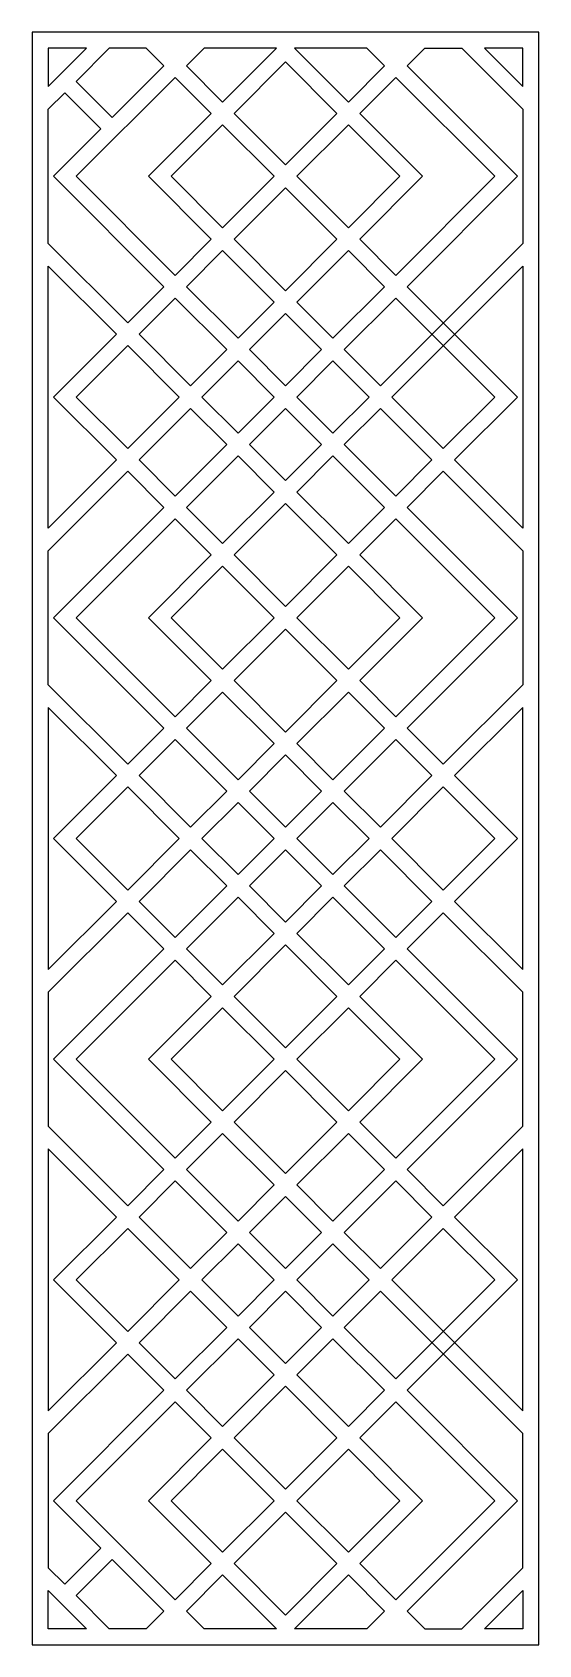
# Model space of a CAD drawing. Extents: x 30 to 1107, y 33 to 3462.
import ezdxf

# ---------------------------------------------------------------- set-up
doc = ezdxf.new("R2010")
doc.units = 0
doc.layers.add('LAYER_01', color=5, linetype='CONTINUOUS')

msp = doc.modelspace()

# ---------------------------------------------------------------- linework, layer by layer
at = {"layer": 'LAYER_01'}
for points in [[(29.8, 32.5), (1107.3, 32.5), (1107.3, 3461.9), (29.8, 3461.9)], [(63.9, 3346.4), (145.3, 3427.7), (63.9, 3427.7)], [(272.2, 3427.7), (193.6, 3427.7), (123.3, 3357.4), (200.1, 3280.6), (309.7, 3390.2)], [(395.5, 3427.7), (358, 3390.2), (434.8, 3313.4), (549.2, 3427.7)], [(459, 3289.2), (568.6, 3179.7), (678.1, 3289.2), (568.6, 3398.8)], [(588, 3427.7), (702.3, 3313.4), (779.1, 3390.2), (741.6, 3427.7)], [(1073.2, 3012.9), (770.5, 2710.2), (693.7, 2787), (803.3, 2896.6), (1013.8, 2686.1), (904.2, 2576.5), (794.7, 2686.1), (1073.2, 2964.6), (1073.2, 2407.5), (928.4, 2552.3), (1062.1, 2686.1), (827.4, 2920.8), (1062.1, 3155.5), (827.4, 3390.2), (865, 3427.7), (943.5, 3427.7), (1073.2, 3298.1)], [(991.8, 3427.7), (1073.2, 3346.4), (1073.2, 3427.7)], [(276.9, 3155.5), (410.7, 3021.8), (333.8, 2944.9), (123.3, 3155.5), (333.8, 3366), (410.7, 3289.2)], [(860.2, 3155.5), (726.5, 3289.2), (803.3, 3366), (1013.8, 3155.5), (803.3, 2944.9), (726.5, 3021.8)], [(63.9, 3012.9), (63.9, 3298.1), (99.1, 3333.3), (175.9, 3256.5), (75, 3155.5), (309.7, 2920.8), (232.9, 2844)], [(325.2, 3155.5), (434.8, 3265.1), (544.4, 3155.5), (434.8, 3045.9)], [(702.3, 3265.1), (811.9, 3155.5), (702.3, 3045.9), (592.7, 3155.5)], [(678.1, 3021.8), (568.6, 3131.3), (459, 3021.8), (568.6, 2912.2)], [(467.6, 2811.2), (544.4, 2888), (434.8, 2997.6), (358, 2920.8)], [(592.7, 2888), (702.3, 2997.6), (779.1, 2920.8), (669.5, 2811.2)], [(63.9, 2407.5), (63.9, 2964.6), (208.7, 2819.8), (75, 2686.1), (208.7, 2552.3)], [(443.4, 2787), (333.8, 2896.6), (257, 2819.8), (366.6, 2710.2)], [(491.7, 2787), (568.6, 2710.2), (645.4, 2787), (568.6, 2863.8)], [(232.9, 2576.5), (342.4, 2686.1), (232.9, 2795.6), (123.3, 2686.1)], [(390.8, 2686.1), (467.6, 2762.9), (544.4, 2686.1), (467.6, 2609.3)], [(669.5, 2609.3), (746.3, 2686.1), (669.5, 2762.9), (592.7, 2686.1)], [(333.8, 2475.5), (443.4, 2585.1), (366.6, 2661.9), (257, 2552.3)], [(491.7, 2585.1), (568.6, 2508.3), (645.4, 2585.1), (568.6, 2661.9)], [(880.1, 2552.3), (803.3, 2475.5), (693.7, 2585.1), (770.5, 2661.9)], [(467.6, 2560.9), (544.4, 2484.1), (434.8, 2374.5), (358, 2451.4)], [(779.1, 2451.4), (669.5, 2560.9), (592.7, 2484.1), (702.3, 2374.5)], [(63.9, 2359.2), (232.9, 2528.2), (309.7, 2451.4), (75, 2216.6), (309.7, 1981.9), (232.9, 1905.1), (63.9, 2074.1)], [(1073.2, 2074.1), (904.2, 1905.1), (827.4, 1981.9), (1062.1, 2216.6), (827.4, 2451.4), (904.2, 2528.2), (1073.2, 2359.2)], [(459, 2350.4), (568.6, 2240.8), (678.1, 2350.4), (568.6, 2460)], [(333.8, 2006.1), (123.3, 2216.6), (333.8, 2427.2), (410.7, 2350.4), (276.9, 2216.6), (410.7, 2082.9)], [(803.3, 2006.1), (726.5, 2082.9), (860.2, 2216.6), (726.5, 2350.4), (803.3, 2427.2), (1013.8, 2216.6)], [(434.8, 2107.1), (544.4, 2216.6), (434.8, 2326.2), (325.2, 2216.6)], [(592.7, 2216.6), (702.3, 2107.1), (811.9, 2216.6), (702.3, 2326.2)], [(459, 2082.9), (568.6, 1973.3), (678.1, 2082.9), (568.6, 2192.5)], [(434.8, 2058.7), (358, 1981.9), (467.6, 1872.3), (544.4, 1949.2)], [(669.5, 1872.3), (779.1, 1981.9), (702.3, 2058.7), (592.7, 1949.2)], [(63.9, 1468.7), (208.7, 1613.5), (75, 1747.2), (208.7, 1881), (63.9, 2025.7)], [(1073.2, 2025.7), (928.4, 1881), (1062.1, 1747.2), (928.4, 1613.5), (1073.2, 1468.7)], [(257, 1881), (366.6, 1771.4), (443.4, 1848.2), (333.8, 1957.8)], [(693.7, 1848.2), (770.5, 1771.4), (880.1, 1881), (803.3, 1957.8)], [(568.6, 1925), (491.7, 1848.2), (568.6, 1771.4), (645.4, 1848.2)], [(232.9, 1637.6), (123.3, 1747.2), (232.9, 1856.8), (342.4, 1747.2)], [(1013.8, 1747.2), (904.2, 1637.6), (794.7, 1747.2), (904.2, 1856.8)], [(544.4, 1747.2), (467.6, 1824), (390.8, 1747.2), (467.6, 1670.4)], [(669.5, 1670.4), (746.3, 1747.2), (669.5, 1824), (592.7, 1747.2)], [(257, 1613.5), (366.6, 1723.1), (443.4, 1646.2), (333.8, 1536.7)], [(568.6, 1569.4), (491.7, 1646.2), (568.6, 1723.1), (645.4, 1646.2)], [(693.7, 1646.2), (770.5, 1723.1), (880.1, 1613.5), (803.3, 1536.7)], [(434.8, 1435.7), (358, 1512.5), (467.6, 1622.1), (544.4, 1545.3)], [(669.5, 1622.1), (779.1, 1512.5), (702.3, 1435.7), (592.7, 1545.3)], [(63.9, 1135.2), (232.9, 966.3), (309.7, 1043.1), (75, 1277.8), (309.7, 1512.5), (232.9, 1589.3), (63.9, 1420.4)], [(1073.2, 1420.4), (904.2, 1589.3), (827.4, 1512.5), (1062.1, 1277.8), (827.4, 1043.1), (904.2, 966.3), (1073.2, 1135.2)], [(459, 1411.5), (568.6, 1521.1), (678.1, 1411.5), (568.6, 1301.9)], [(333.8, 1488.3), (123.3, 1277.8), (333.8, 1067.2), (410.7, 1144), (276.9, 1277.8), (410.7, 1411.5)], [(803.3, 1488.3), (726.5, 1411.5), (860.2, 1277.8), (726.5, 1144), (803.3, 1067.2), (1013.8, 1277.8)], [(434.8, 1387.4), (544.4, 1277.8), (434.8, 1168.2), (325.2, 1277.8)], [(592.7, 1277.8), (702.3, 1387.4), (811.9, 1277.8), (702.3, 1168.2)], [(459, 1144), (568.6, 1253.6), (678.1, 1144), (568.6, 1034.5)], [(467.6, 933.5), (544.4, 1010.3), (434.8, 1119.9), (358, 1043.1)], [(779.1, 1043.1), (669.5, 933.5), (592.7, 1010.3), (702.3, 1119.9)], [(63.9, 1086.9), (63.9, 529.8), (208.7, 674.6), (75, 808.4), (208.7, 942.1)], [(1073.2, 481.5), (770.5, 784.2), (693.7, 707.4), (803.3, 597.8), (1013.8, 808.4), (904.2, 917.9), (794.7, 808.4), (1073.2, 529.8), (1073.2, 1086.9), (928.4, 942.1), (1062.1, 808.4), (827.4, 573.7), (1062.1, 338.9), (827.4, 104.2), (865, 66.7), (943.5, 66.7), (1073.2, 196.4)], [(333.8, 1018.9), (443.4, 909.3), (366.6, 832.5), (257, 942.1)], [(880.1, 942.1), (803.3, 1018.9), (693.7, 909.3), (770.5, 832.5)], [(491.7, 909.3), (568.6, 986.1), (645.4, 909.3), (568.6, 832.5)], [(232.9, 917.9), (342.4, 808.4), (232.9, 698.8), (123.3, 808.4)], [(390.8, 808.4), (467.6, 731.6), (544.4, 808.4), (467.6, 885.2)], [(669.5, 885.2), (746.3, 808.4), (669.5, 731.6), (592.7, 808.4)], [(443.4, 707.4), (333.8, 597.8), (257, 674.6), (366.6, 784.2)], [(491.7, 707.4), (568.6, 784.2), (645.4, 707.4), (568.6, 630.6)], [(467.6, 683.2), (544.4, 606.4), (434.8, 496.8), (358, 573.7)], [(592.7, 606.4), (702.3, 496.8), (779.1, 573.7), (669.5, 683.2)], [(63.9, 481.5), (63.9, 196.4), (99.1, 161.2), (175.9, 238), (75, 338.9), (309.7, 573.7), (232.9, 650.5)], [(276.9, 338.9), (410.7, 472.7), (333.8, 549.5), (123.3, 338.9), (333.8, 128.4), (410.7, 205.2)], [(678.1, 472.7), (568.6, 363.1), (459, 472.7), (568.6, 582.3)], [(860.2, 338.9), (726.5, 205.2), (803.3, 128.4), (1013.8, 338.9), (803.3, 549.5), (726.5, 472.7)], [(325.2, 338.9), (434.8, 229.4), (544.4, 338.9), (434.8, 448.5)], [(702.3, 229.4), (811.9, 338.9), (702.3, 448.5), (592.7, 338.9)], [(459, 205.2), (568.6, 314.8), (678.1, 205.2), (568.6, 95.6)], [(272.2, 66.7), (193.6, 66.7), (123.3, 137), (200.1, 213.8), (309.7, 104.2)], [(395.5, 66.7), (358, 104.2), (434.8, 181), (549.2, 66.7)], [(588, 66.7), (702.3, 181), (779.1, 104.2), (741.6, 66.7)], [(63.9, 148), (145.3, 66.7), (63.9, 66.7)], [(991.8, 66.7), (1073.2, 148), (1073.2, 66.7)]]:
    msp.add_lwpolyline(points, close=True, dxfattribs=at)

doc.saveas('drawing.dxf')
